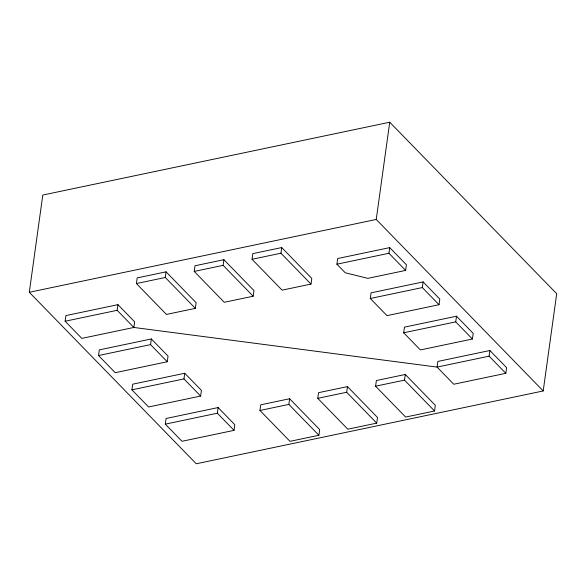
<?xml version="1.0" encoding="UTF-8"?>
<svg xmlns="http://www.w3.org/2000/svg" width="586" height="586" viewBox="0 0 586 586"><rect width="100%" height="100%" fill="white"/><g stroke="black" fill="none" stroke-linecap="round" stroke-linejoin="round"><path stroke-width="0.88" d="M29.3 292.282L42.793 195.043L389.734 122.218L556.7 293.718L543.207 390.957L196.266 463.782L29.3 292.282L376.241 219.457L543.207 390.957M65.127 321.238L65.91 315.583L117.947 304.661L134.648 321.809L133.864 327.464L81.82 338.386L65.127 321.238L117.163 310.309L133.864 327.464L437.075 367.092L489.12 356.163L505.813 373.319L453.769 384.24L437.075 367.092L437.859 361.437L489.903 350.509L506.597 367.664L505.813 373.319M98.521 355.534L99.305 349.879L151.342 338.957L168.043 356.105L167.259 361.76L115.215 372.689L98.521 355.534L150.558 344.612L167.259 361.76M117.163 310.309L117.947 304.661M136.384 283.558L137.168 277.903L166.08 271.838L196.134 302.706L195.35 308.361L166.439 314.426L136.384 283.558L165.296 277.486L195.35 308.361M131.909 389.837L132.692 384.182L184.737 373.26L201.43 390.408L200.646 396.063L148.61 406.984L131.909 389.837L183.953 378.915L200.646 396.063M150.558 344.612L151.342 338.957M165.296 277.486L166.08 271.838M165.303 424.132L166.087 418.485L218.131 407.556L234.825 424.711L234.041 430.358L181.997 441.287L165.303 424.132L217.347 413.211L234.041 430.358M194.208 271.421L194.992 265.766L223.903 259.701L253.958 290.568L253.174 296.223L224.262 302.288L194.208 271.421L223.12 265.348L253.174 296.223M183.953 378.915L184.737 373.26M223.12 265.348L223.903 259.701M217.347 413.211L218.131 407.556M252.031 259.283L252.815 253.628L281.727 247.563L311.781 278.431L310.998 284.085L282.086 290.151L252.031 259.283L280.943 253.211L310.998 284.085M280.943 253.211L281.727 247.563M259.942 410.464L260.726 404.816L289.638 398.744L319.692 429.611L318.901 435.266L289.989 441.339L259.942 410.464L288.854 404.399L318.901 435.266M288.854 404.399L289.638 398.744M317.766 398.326L318.55 392.679L347.461 386.606L377.516 417.474L376.725 423.129L347.813 429.201L317.766 398.326L346.678 392.261L376.725 423.129M336.899 264.191L337.683 258.536L389.719 247.614L406.42 264.762L405.637 270.417L367.818 278.35L345.242 272.761L336.899 264.191L388.936 253.269L405.637 270.417M346.678 392.261L347.461 386.606M376.241 219.457L389.734 122.218M370.286 298.486L371.077 292.839L423.114 281.91L439.815 299.065L439.024 304.713L386.987 315.642L370.286 298.486L422.33 287.565L439.024 304.713M388.936 253.269L389.719 247.614M375.589 386.189L376.373 380.541L405.285 374.469L435.339 405.336L434.548 410.991L405.637 417.064L375.589 386.189L404.501 380.124L434.548 410.991M403.681 332.789L404.465 327.135L456.509 316.213L473.202 333.361L472.419 339.016L420.382 349.937L403.681 332.789L455.725 321.868L472.419 339.016M404.501 380.124L405.285 374.469M422.33 287.565L423.114 281.91M455.725 321.868L456.509 316.213M489.12 356.163L489.903 350.509"/></g></svg>
